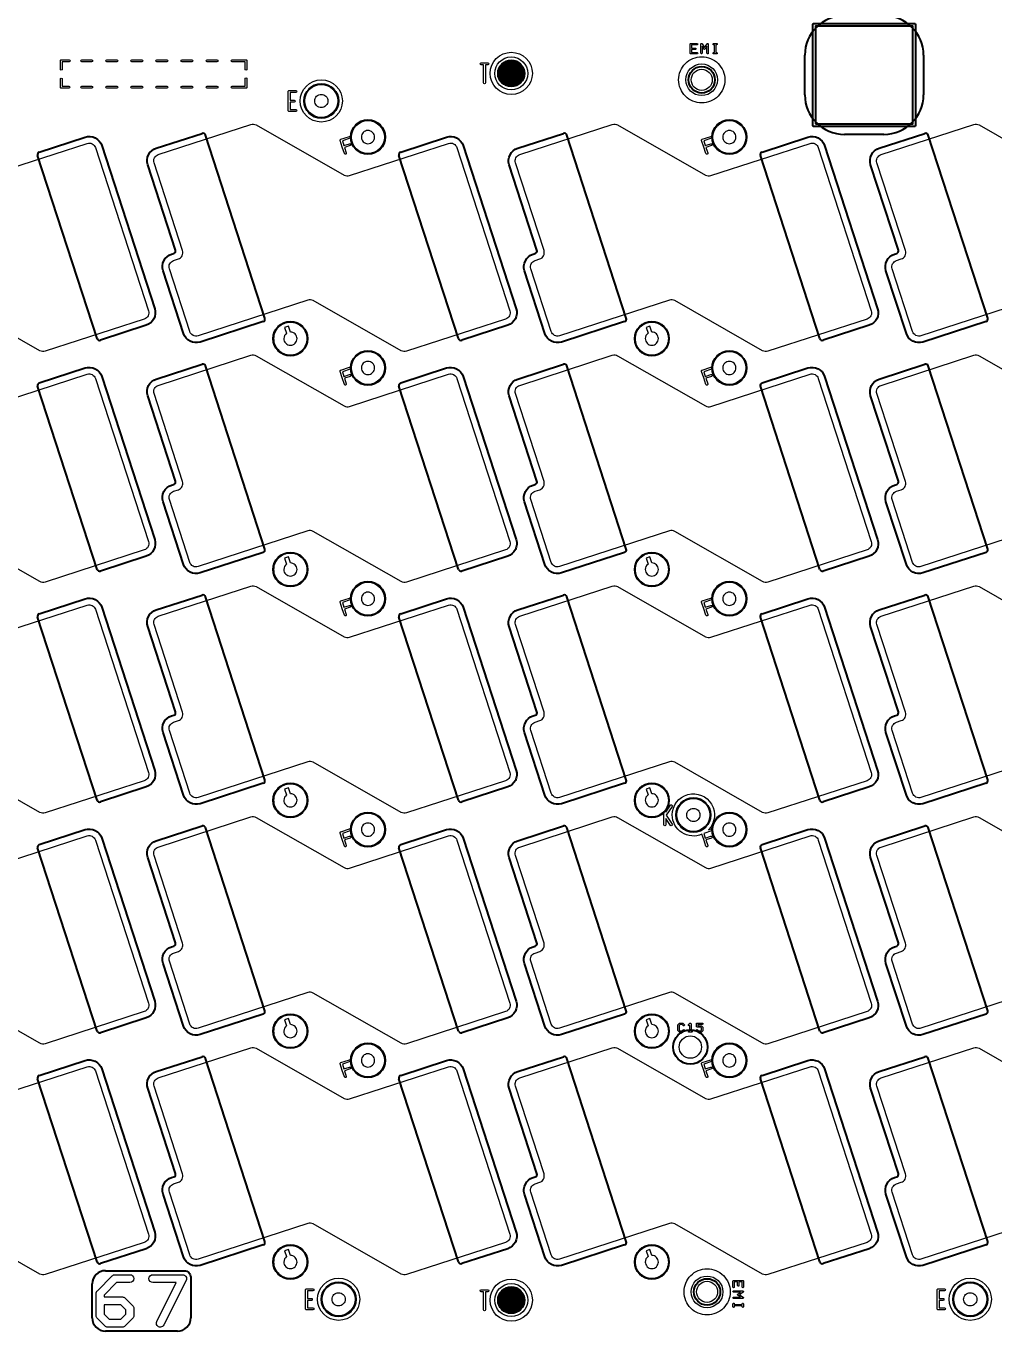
# Model space of a CAD drawing. Extents: x 2864 to 3941, y 2420 to 3182.
# Drawn here: x 3128.4 to 3201.8, y 2670.9 to 2769.9 of the extents above; entities that cross this region are included whole.
import ezdxf

# ---------------------------------------------------------------- set-up
doc = ezdxf.new("R2010")
doc.units = 0
doc.layers.get('0').update_dxf_attribs({"lineweight": 0})
doc.layers.get('Defpoints').update_dxf_attribs({"lineweight": 0})
for name, color, linetype in [('emia-t', 4, 'Continuous'), ('emia-t-dxf', 4, 'Continuous'), ('二维码', 11, 'Continuous'), ('尺寸线', 3, 'Continuous')]:
    doc.layers.add(name, color=color, linetype=linetype)
doc.styles.get("Standard").update_dxf_attribs({"font": 'simplex.shx', "height": 2.7})
doc.dimstyles.get("Standard").update_dxf_attribs({"dimtxt": 6, "dimasz": 0.18, "dimexe": 0.18, "dimexo": 0.0625, "dimgap": 0.09, "dimtad": 0, "dimzin": 0, "dimdsep": 46, "dimtxsty": 'Standard', "dimcen": 0.09, "dimadec": 0, "dimazin": 0, "dimtfac": 1, "dimtdec": 4, "dimtofl": 0, "dimtmove": 0, "dimatfit": 3, "dimfxl": 0, "dimtolj": 1, "dimtzin": 0, "dimarcsym": 0})

# ---------------------------------------------------------------- blocks, each defined once
blk = doc.blocks.new('PAD_R1')
at = {"layer": 'emia-t', "const_width": 0.5}
blk.add_lwpolyline([(0.25, 0, 1), (-0.25, 0, 1)], format="xyb", close=True, dxfattribs=at)
blk = doc.blocks.new('*D3')
at = {"layer": 'Defpoints', "color": 0, "linetype": 'Continuous'}
for p in [(3056.202, 2693.01), (3291.338, 2691.456), (3291.074, 2651.475)]:
    blk.add_point(p, dxfattribs=at)
at = {"layer": '尺寸线', "color": 0, "linetype": 'Continuous', "lineweight": -2}
for p, q in [((3056.201, 2692.948), (3055.936, 2652.85)), ((3291.338, 2691.393), (3291.073, 2651.295)), ((3056.117, 2653.028), (3166.923, 2652.296)), ((3290.894, 2651.476), (3180.088, 2652.209))]:
    blk.add_line(p, q, dxfattribs=at)
at = {"layer": '尺寸线', "color": 0, "linetype": 'Continuous'}
for points in [[(3056.118, 2653.058), (3056.117, 2652.998), (3055.937, 2653.03)], [(3290.894, 2651.446), (3290.894, 2651.506), (3291.074, 2651.475)]]:
    blk.add_solid(points, dxfattribs=at)
at = {"layer": '尺寸线', "color": 0, "linetype": 'Continuous', "insert": (3173.506, 2652.252), "char_height": 2.7, "attachment_point": 5, "rotation": 359.62128}
blk.add_mtext('\\A1;235.14', dxfattribs=at)

msp = doc.modelspace()

# ---------------------------------------------------------------- linework, layer by layer
for p, q in [((3180.656, 2767.762), (3180.54, 2767.762)), ((3139.802, 2674.616), (3138.036, 2674.616))]:
    msp.add_line(p, q)
at = {"linetype": 'Continuous'}
for points in [[(3178.774, 2767.812), (3178.774, 2768.159), (3178.774, 2768.507, -0.414253), (3178.824, 2768.557), (3179.288, 2768.557, -1), (3179.288, 2768.457), (3178.874, 2768.457), (3178.874, 2768.209), (3179.172, 2768.209, -1), (3179.172, 2768.109), (3178.874, 2768.109), (3178.874, 2767.862), (3179.288, 2767.862, -1), (3179.288, 2767.762), (3178.824, 2767.762, -0.414253)], [(3131.019, 2766.601), (3131.019, 2767.237, -0.414241), (3131.094, 2767.312), (3131.694, 2767.312, -1), (3131.694, 2767.162), (3131.169, 2767.162), (3131.169, 2766.601, -1)], [(3132.644, 2767.162, -1), (3132.644, 2767.312), (3133.394, 2767.312, -1), (3133.394, 2767.162)], [(3134.544, 2767.162, -1), (3134.544, 2767.312), (3135.294, 2767.312, -1), (3135.294, 2767.162)], [(3136.444, 2767.162, -1), (3136.444, 2767.312), (3137.194, 2767.312, -1), (3137.194, 2767.162)], [(3138.344, 2767.162, -1), (3138.344, 2767.312), (3139.094, 2767.312, -1), (3139.094, 2767.162)], [(3140.244, 2767.162, -1), (3140.244, 2767.312), (3140.994, 2767.312, -1), (3140.994, 2767.162)], [(3142.144, 2767.162, -1), (3142.144, 2767.312), (3142.894, 2767.312, -1), (3142.894, 2767.162)], [(3144.044, 2767.162, -1), (3144.044, 2767.312), (3145.094, 2767.312, -0.414526), (3145.169, 2767.237), (3145.169, 2766.601, -1), (3145.019, 2766.601), (3145.019, 2767.162)], [(3162.924, 2766.927, -1), (3162.924, 2767.077), (3163.173, 2767.077), (3163.421, 2767.077, -1), (3163.421, 2766.927), (3163.248, 2766.927), (3163.248, 2765.561, -1), (3163.098, 2765.561), (3163.098, 2766.927)], [(3177.893, 2765.799, -0.414215), (3179.643, 2767.549, -0.414215), (3181.393, 2765.799, -0.414215), (3179.643, 2764.049, -0.414215)], [(3131.019, 2765.237), (3131.019, 2765.846, -1), (3131.169, 2765.846), (3131.169, 2765.312), (3131.66, 2765.312, -1), (3131.66, 2765.162), (3131.094, 2765.162, -0.414241)], [(3144.044, 2765.162, -1), (3144.044, 2765.312), (3145.019, 2765.312), (3145.019, 2765.874, -1), (3145.169, 2765.874), (3145.169, 2765.237, -0.414241), (3145.094, 2765.162)], [(3164.703, 2766.287, -0.414217), (3165.203, 2766.787, -0.414217), (3165.703, 2766.287, -0.414217), (3165.203, 2765.787, -0.414217)], [(3132.644, 2765.162, -1), (3132.644, 2765.312), (3133.394, 2765.312, -1), (3133.394, 2765.162)], [(3134.544, 2765.162, -1), (3134.544, 2765.312), (3135.294, 2765.312, -1), (3135.294, 2765.162)], [(3136.444, 2765.162, -1), (3136.444, 2765.312), (3137.194, 2765.312, -1), (3137.194, 2765.162)], [(3138.344, 2765.162, -1), (3138.344, 2765.312), (3139.094, 2765.312, -1), (3139.094, 2765.162)], [(3140.244, 2765.162, -1), (3140.244, 2765.312), (3140.994, 2765.312, -1), (3140.994, 2765.162)], [(3142.144, 2765.162, -1), (3142.144, 2765.312), (3142.894, 2765.312, -1), (3142.894, 2765.162)], [(3148.289, 2763.47), (3148.289, 2764.19), (3148.289, 2764.91, -0.414241), (3148.364, 2764.985), (3148.861, 2764.985, -1), (3148.861, 2764.835), (3148.439, 2764.835), (3148.439, 2764.265), (3148.736, 2764.265, -1), (3148.736, 2764.115), (3148.439, 2764.115), (3148.439, 2763.545), (3148.861, 2763.545, -1), (3148.861, 2763.395), (3148.364, 2763.395, -0.414241)], [(3150.303, 2764.196, -0.414217), (3150.803, 2764.696, -0.414217), (3151.303, 2764.196, -0.414217), (3150.803, 2763.696, -0.414217)], [(3110.723, 2759.506, -0.41422), (3111.044, 2760.136), (3118.065, 2762.417, -0.211093), (3118.467, 2762.376), (3125.133, 2758.577, 0.211093), (3125.535, 2758.535), (3133.052, 2760.978, -0.41422), (3133.682, 2760.657), (3137.699, 2748.293, -0.414215), (3137.378, 2747.663), (3129.862, 2745.221, -0.211093), (3129.46, 2745.262), (3122.793, 2749.061, 0.211091), (3122.391, 2749.102), (3114.062, 2746.396, -0.414218), (3113.432, 2746.717), (3111.887, 2751.472, -0.414217), (3112.208, 2752.102), (3112.565, 2752.218, 0.414216), (3112.886, 2752.848)], [(3138.123, 2759.506, -0.41422), (3138.444, 2760.136), (3145.465, 2762.417, -0.211093), (3145.867, 2762.376), (3152.533, 2758.577, 0.211093), (3152.935, 2758.535), (3160.452, 2760.978, -0.41422), (3161.082, 2760.657), (3165.099, 2748.293, -0.414215), (3164.778, 2747.663), (3157.262, 2745.221, -0.211093), (3156.86, 2745.262), (3150.193, 2749.061, 0.211091), (3149.791, 2749.102), (3141.462, 2746.396, -0.414218), (3140.832, 2746.717), (3139.287, 2751.472, -0.414217), (3139.608, 2752.102), (3139.965, 2752.218, 0.414216), (3140.286, 2752.848)], [(3153.838, 2761.456, 0.414217), (3154.338, 2760.956, 0.414217), (3154.838, 2761.456, 0.414217), (3154.338, 2761.956, 0.414217)], [(3165.523, 2759.506, -0.41422), (3165.844, 2760.136), (3172.865, 2762.417, -0.211093), (3173.267, 2762.376), (3179.933, 2758.577, 0.211093), (3180.335, 2758.535), (3187.852, 2760.978, -0.41422), (3188.482, 2760.657), (3192.499, 2748.293, -0.414215), (3192.178, 2747.663), (3184.662, 2745.221, -0.211093), (3184.26, 2745.262), (3177.593, 2749.061, 0.211091), (3177.191, 2749.102), (3168.862, 2746.396, -0.414218), (3168.232, 2746.717), (3166.687, 2751.472, -0.414217), (3167.008, 2752.102), (3167.365, 2752.218, 0.414216), (3167.686, 2752.848)], [(3181.238, 2761.456, 0.414217), (3181.738, 2760.956, 0.414217), (3182.238, 2761.456, 0.414217), (3181.738, 2761.956, 0.414217)], [(3192.923, 2759.506, -0.41422), (3193.244, 2760.136), (3200.265, 2762.417, -0.211093), (3200.667, 2762.376), (3207.333, 2758.577, 0.211093), (3207.735, 2758.535), (3215.252, 2760.978, -0.41422), (3215.882, 2760.657), (3219.899, 2748.293, -0.414215), (3219.578, 2747.663), (3212.062, 2745.221, -0.211093), (3211.66, 2745.262), (3204.993, 2749.061, 0.211091), (3204.591, 2749.102), (3196.262, 2746.396, -0.414218), (3195.632, 2746.717), (3194.087, 2751.472, -0.414217), (3194.408, 2752.102), (3194.765, 2752.218, 0.414216), (3195.086, 2752.848)], [(3152.233, 2761.197, -0.414237), (3152.281, 2761.292), (3152.943, 2761.507, -1), (3152.989, 2761.364), (3152.399, 2761.172), (3152.514, 2760.819), (3152.939, 2760.957, -1), (3152.985, 2760.814), (3152.56, 2760.676), (3152.698, 2760.252, -1), (3152.556, 2760.205), (3152.395, 2760.701), (3152.394, 2760.701)], [(3179.633, 2761.197, -0.414237), (3179.681, 2761.292), (3180.343, 2761.507, -1), (3180.389, 2761.364), (3179.799, 2761.172), (3179.914, 2760.819), (3180.339, 2760.957, -1), (3180.385, 2760.814), (3179.96, 2760.676), (3180.098, 2760.252, -1), (3179.956, 2760.205), (3179.795, 2760.701), (3179.794, 2760.701)], [(3147.211, 2746.176, -0.414215), (3148.461, 2747.426, -0.414215), (3149.711, 2746.176, -0.414215), (3148.461, 2744.926, -0.414215)], [(3147.961, 2746.176, 0.414217), (3148.461, 2745.676, 0.414217), (3148.961, 2746.176, 0.414217), (3148.461, 2746.676, 0.002897), (3148.456, 2746.676), (3148.31, 2747.127), (3148.024, 2747.034), (3148.171, 2746.584, 0.242589)], [(3174.611, 2746.176, -0.414215), (3175.861, 2747.426, -0.414215), (3177.111, 2746.176, -0.414215), (3175.861, 2744.926, -0.414215)], [(3175.361, 2746.176, 0.414217), (3175.861, 2745.676, 0.414217), (3176.361, 2746.176, 0.414217), (3175.861, 2746.676, 0.002897), (3175.856, 2746.676), (3175.71, 2747.127), (3175.424, 2747.034), (3175.571, 2746.584, 0.242589)], [(3110.723, 2742.006, -0.41422), (3111.044, 2742.636), (3118.065, 2744.917, -0.211093), (3118.467, 2744.876), (3125.133, 2741.077, 0.211093), (3125.535, 2741.035), (3133.052, 2743.478, -0.41422), (3133.682, 2743.157), (3137.699, 2730.793, -0.414215), (3137.378, 2730.163), (3129.862, 2727.721, -0.211093), (3129.46, 2727.762), (3122.793, 2731.561, 0.211091), (3122.391, 2731.602), (3114.062, 2728.896, -0.414218), (3113.432, 2729.217), (3111.887, 2733.972, -0.414217), (3112.208, 2734.602), (3112.565, 2734.718, 0.414216), (3112.886, 2735.348)], [(3138.123, 2742.006, -0.41422), (3138.444, 2742.636), (3145.465, 2744.917, -0.211093), (3145.867, 2744.876), (3152.533, 2741.077, 0.211093), (3152.935, 2741.035), (3160.452, 2743.478, -0.41422), (3161.082, 2743.157), (3165.099, 2730.793, -0.414215), (3164.778, 2730.163), (3157.262, 2727.721, -0.211093), (3156.86, 2727.762), (3150.193, 2731.561, 0.211091), (3149.791, 2731.602), (3141.462, 2728.896, -0.414218), (3140.832, 2729.217), (3139.287, 2733.972, -0.414217), (3139.608, 2734.602), (3139.965, 2734.718, 0.414216), (3140.286, 2735.348)], [(3153.838, 2743.956, 0.414217), (3154.338, 2743.456, 0.414217), (3154.838, 2743.956, 0.414217), (3154.338, 2744.456, 0.414217)], [(3165.523, 2742.006, -0.41422), (3165.844, 2742.636), (3172.865, 2744.917, -0.211093), (3173.267, 2744.876), (3179.933, 2741.077, 0.211093), (3180.335, 2741.035), (3187.852, 2743.478, -0.41422), (3188.482, 2743.157), (3192.499, 2730.793, -0.414215), (3192.178, 2730.163), (3184.662, 2727.721, -0.211093), (3184.26, 2727.762), (3177.593, 2731.561, 0.211091), (3177.191, 2731.602), (3168.862, 2728.896, -0.414218), (3168.232, 2729.217), (3166.687, 2733.972, -0.414217), (3167.008, 2734.602), (3167.365, 2734.718, 0.414216), (3167.686, 2735.348)], [(3181.238, 2743.956, 0.414217), (3181.738, 2743.456, 0.414217), (3182.238, 2743.956, 0.414217), (3181.738, 2744.456, 0.414217)], [(3192.923, 2742.006, -0.41422), (3193.244, 2742.636), (3200.265, 2744.917, -0.211093), (3200.667, 2744.876), (3207.333, 2741.077, 0.211093), (3207.735, 2741.035), (3215.252, 2743.478, -0.41422), (3215.882, 2743.157), (3219.899, 2730.793, -0.414215), (3219.578, 2730.163), (3212.062, 2727.721, -0.211093), (3211.66, 2727.762), (3204.993, 2731.561, 0.211091), (3204.591, 2731.602), (3196.262, 2728.896, -0.414218), (3195.632, 2729.217), (3194.087, 2733.972, -0.414217), (3194.408, 2734.602), (3194.765, 2734.718, 0.414216), (3195.086, 2735.348)], [(3152.233, 2743.697, -0.414237), (3152.281, 2743.792), (3152.943, 2744.007, -1), (3152.989, 2743.864), (3152.399, 2743.672), (3152.514, 2743.319), (3152.939, 2743.457, -1), (3152.985, 2743.314), (3152.56, 2743.176), (3152.698, 2742.752, -1), (3152.556, 2742.705), (3152.395, 2743.201), (3152.394, 2743.201)], [(3179.633, 2743.697, -0.414237), (3179.681, 2743.792), (3180.343, 2744.007, -1), (3180.389, 2743.864), (3179.799, 2743.672), (3179.914, 2743.319), (3180.339, 2743.457, -1), (3180.385, 2743.314), (3179.96, 2743.176), (3180.098, 2742.752, -1), (3179.956, 2742.705), (3179.795, 2743.201), (3179.794, 2743.201)], [(3147.211, 2728.676, -0.414215), (3148.461, 2729.926, -0.414215), (3149.711, 2728.676, -0.414215), (3148.461, 2727.426, -0.414215)], [(3147.961, 2728.676, 0.414217), (3148.461, 2728.176, 0.414217), (3148.961, 2728.676, 0.414217), (3148.461, 2729.176, 0.002897), (3148.456, 2729.176), (3148.31, 2729.627), (3148.024, 2729.534), (3148.171, 2729.084, 0.242589)], [(3174.611, 2728.676, -0.414215), (3175.861, 2729.926, -0.414215), (3177.111, 2728.676, -0.414215), (3175.861, 2727.426, -0.414215)], [(3175.361, 2728.676, 0.414217), (3175.861, 2728.176, 0.414217), (3176.361, 2728.676, 0.414217), (3175.861, 2729.176, 0.002897), (3175.856, 2729.176), (3175.71, 2729.627), (3175.424, 2729.534), (3175.571, 2729.084, 0.242589)], [(3110.723, 2724.506, -0.41422), (3111.044, 2725.136), (3118.065, 2727.417, -0.211093), (3118.467, 2727.376), (3125.133, 2723.577, 0.211093), (3125.535, 2723.535), (3133.052, 2725.978, -0.41422), (3133.682, 2725.657), (3137.699, 2713.293, -0.414215), (3137.378, 2712.663), (3129.862, 2710.221, -0.211093), (3129.46, 2710.262), (3122.793, 2714.061, 0.211091), (3122.391, 2714.102), (3114.062, 2711.396, -0.414218), (3113.432, 2711.717), (3111.887, 2716.472, -0.414217), (3112.208, 2717.102), (3112.565, 2717.218, 0.414216), (3112.886, 2717.848)], [(3138.123, 2724.506, -0.41422), (3138.444, 2725.136), (3145.465, 2727.417, -0.211093), (3145.867, 2727.376), (3152.533, 2723.577, 0.211093), (3152.935, 2723.535), (3160.452, 2725.978, -0.41422), (3161.082, 2725.657), (3165.099, 2713.293, -0.414215), (3164.778, 2712.663), (3157.262, 2710.221, -0.211093), (3156.86, 2710.262), (3150.193, 2714.061, 0.211091), (3149.791, 2714.102), (3141.462, 2711.396, -0.414218), (3140.832, 2711.717), (3139.287, 2716.472, -0.414217), (3139.608, 2717.102), (3139.965, 2717.218, 0.414216), (3140.286, 2717.848)], [(3165.523, 2724.506, -0.41422), (3165.844, 2725.136), (3172.865, 2727.417, -0.211093), (3173.267, 2727.376), (3179.933, 2723.577, 0.211093), (3180.335, 2723.535), (3187.852, 2725.978, -0.41422), (3188.482, 2725.657), (3192.499, 2713.293, -0.414215), (3192.178, 2712.663), (3184.662, 2710.221, -0.211093), (3184.26, 2710.262), (3177.593, 2714.061, 0.211091), (3177.191, 2714.102), (3168.862, 2711.396, -0.414218), (3168.232, 2711.717), (3166.687, 2716.472, -0.414217), (3167.008, 2717.102), (3167.365, 2717.218, 0.414216), (3167.686, 2717.848)], [(3192.923, 2724.506, -0.41422), (3193.244, 2725.136), (3200.265, 2727.417, -0.211093), (3200.667, 2727.376), (3207.333, 2723.577, 0.211093), (3207.735, 2723.535), (3215.252, 2725.978, -0.41422), (3215.882, 2725.657), (3219.899, 2713.293, -0.414215), (3219.578, 2712.663), (3212.062, 2710.221, -0.211093), (3211.66, 2710.262), (3204.993, 2714.061, 0.211091), (3204.591, 2714.102), (3196.262, 2711.396, -0.414218), (3195.632, 2711.717), (3194.087, 2716.472, -0.414217), (3194.408, 2717.102), (3194.765, 2717.218, 0.414216), (3195.086, 2717.848)], [(3152.233, 2726.197, -0.414237), (3152.281, 2726.292), (3152.943, 2726.507, -1), (3152.989, 2726.364), (3152.399, 2726.172), (3152.514, 2725.819), (3152.939, 2725.957, -1), (3152.985, 2725.814), (3152.56, 2725.676), (3152.698, 2725.252, -1), (3152.556, 2725.205), (3152.395, 2725.701), (3152.394, 2725.701)], [(3153.838, 2726.456, 0.414217), (3154.338, 2725.956, 0.414217), (3154.838, 2726.456, 0.414217), (3154.338, 2726.956, 0.414217)], [(3179.633, 2726.197, -0.414237), (3179.681, 2726.292), (3180.343, 2726.507, -1), (3180.389, 2726.364), (3179.799, 2726.172), (3179.914, 2725.819), (3180.339, 2725.957, -1), (3180.385, 2725.814), (3179.96, 2725.676), (3180.098, 2725.252, -1), (3179.956, 2725.205), (3179.795, 2725.701), (3179.794, 2725.701)], [(3181.238, 2726.456, 0.414217), (3181.738, 2725.956, 0.414217), (3182.238, 2726.456, 0.414217), (3181.738, 2726.956, 0.414217)], [(3147.211, 2711.176, -0.414215), (3148.461, 2712.426, -0.414215), (3149.711, 2711.176, -0.414215), (3148.461, 2709.926, -0.414215)], [(3147.961, 2711.176, 0.414217), (3148.461, 2710.676, 0.414217), (3148.961, 2711.176, 0.414217), (3148.461, 2711.676, 0.002897), (3148.456, 2711.676), (3148.31, 2712.127), (3148.024, 2712.034), (3148.171, 2711.584, 0.242589)], [(3175.361, 2711.176, 0.414217), (3175.861, 2710.676, 0.414217), (3176.361, 2711.176, 0.414217), (3175.861, 2711.676, 0.002897), (3175.856, 2711.676), (3175.71, 2712.127), (3175.424, 2712.034), (3175.571, 2711.584, 0.242589)], [(3177.411, 2710.069, -1.492289), (3180.149, 2708.943), (3180.343, 2709.007, -1), (3180.389, 2708.864), (3179.799, 2708.672), (3179.914, 2708.319), (3180.339, 2708.457, -1), (3180.385, 2708.314), (3179.96, 2708.176), (3180.098, 2707.752, -1), (3179.956, 2707.705), (3179.795, 2708.201), (3179.794, 2708.201), (3179.662, 2708.607, -0.543081)], [(3178.511, 2710.069, -0.414217), (3179.011, 2710.569, -0.414217), (3179.511, 2710.069, -0.414217), (3179.011, 2709.569, -0.414217)], [(3110.723, 2707.006, -0.41422), (3111.044, 2707.636), (3118.065, 2709.917, -0.211093), (3118.467, 2709.876), (3125.133, 2706.077, 0.211093), (3125.535, 2706.035), (3133.052, 2708.478, -0.41422), (3133.682, 2708.157), (3137.699, 2695.793, -0.414215), (3137.378, 2695.163), (3129.862, 2692.721, -0.211093), (3129.46, 2692.762), (3122.793, 2696.561, 0.211091), (3122.391, 2696.602), (3114.062, 2693.896, -0.414218), (3113.432, 2694.217), (3111.887, 2698.972, -0.414217), (3112.208, 2699.602), (3112.565, 2699.718, 0.414216), (3112.886, 2700.348)], [(3138.123, 2707.006, -0.41422), (3138.444, 2707.636), (3145.465, 2709.917, -0.211093), (3145.867, 2709.876), (3152.533, 2706.077, 0.211093), (3152.935, 2706.035), (3160.452, 2708.478, -0.41422), (3161.082, 2708.157), (3165.099, 2695.793, -0.414215), (3164.778, 2695.163), (3157.262, 2692.721, -0.211093), (3156.86, 2692.762), (3150.193, 2696.561, 0.211091), (3149.791, 2696.602), (3141.462, 2693.896, -0.414218), (3140.832, 2694.217), (3139.287, 2698.972, -0.414217), (3139.608, 2699.602), (3139.965, 2699.718, 0.414216), (3140.286, 2700.348)], [(3153.838, 2708.956, 0.414217), (3154.338, 2708.456, 0.414217), (3154.838, 2708.956, 0.414217), (3154.338, 2709.456, 0.414217)], [(3165.523, 2707.006, -0.41422), (3165.844, 2707.636), (3172.865, 2709.917, -0.211093), (3173.267, 2709.876), (3179.933, 2706.077, 0.211093), (3180.335, 2706.035), (3187.852, 2708.478, -0.41422), (3188.482, 2708.157), (3192.499, 2695.793, -0.414215), (3192.178, 2695.163), (3184.662, 2692.721, -0.211093), (3184.26, 2692.762), (3177.593, 2696.561, 0.211091), (3177.191, 2696.602), (3168.862, 2693.896, -0.414218), (3168.232, 2694.217), (3166.687, 2698.972, -0.414217), (3167.008, 2699.602), (3167.365, 2699.718, 0.414216), (3167.686, 2700.348)], [(3181.238, 2708.956, 0.414217), (3181.738, 2708.456, 0.414217), (3182.238, 2708.956, 0.414217), (3181.738, 2709.456, 0.414217)], [(3192.923, 2707.006, -0.41422), (3193.244, 2707.636), (3200.265, 2709.917, -0.211093), (3200.667, 2709.876), (3207.333, 2706.077, 0.211093), (3207.735, 2706.035), (3215.252, 2708.478, -0.41422), (3215.882, 2708.157), (3219.899, 2695.793, -0.414215), (3219.578, 2695.163), (3212.062, 2692.721, -0.211093), (3211.66, 2692.762), (3204.993, 2696.561, 0.211091), (3204.591, 2696.602), (3196.262, 2693.896, -0.414218), (3195.632, 2694.217), (3194.087, 2698.972, -0.414217), (3194.408, 2699.602), (3194.765, 2699.718, 0.414216), (3195.086, 2700.348)], [(3152.233, 2708.697, -0.414237), (3152.281, 2708.792), (3152.943, 2709.007, -1), (3152.989, 2708.864), (3152.399, 2708.672), (3152.514, 2708.319), (3152.939, 2708.457, -1), (3152.985, 2708.314), (3152.56, 2708.176), (3152.698, 2707.752, -1), (3152.556, 2707.705), (3152.395, 2708.201), (3152.394, 2708.201)], [(3147.211, 2693.676, -0.414215), (3148.461, 2694.926, -0.414215), (3149.711, 2693.676, -0.414215), (3148.461, 2692.426, -0.414215)], [(3147.961, 2693.676, 0.414217), (3148.461, 2693.176, 0.414217), (3148.961, 2693.676, 0.414217), (3148.461, 2694.176, 0.002897), (3148.456, 2694.176), (3148.31, 2694.627), (3148.024, 2694.534), (3148.171, 2694.084, 0.242589)], [(3174.611, 2693.676, -0.414215), (3175.861, 2694.926, -0.414215), (3177.111, 2693.676, -0.414215), (3175.861, 2692.426, -0.414215)], [(3175.361, 2693.676, 0.414217), (3175.861, 2693.176, 0.414217), (3176.361, 2693.676, 0.414217), (3175.861, 2694.176, 0.002897), (3175.856, 2694.176), (3175.71, 2694.627), (3175.424, 2694.534), (3175.571, 2694.084, 0.242589)], [(3177.835, 2693.741), (3177.835, 2694.139, -0.200121), (3177.85, 2694.174), (3177.949, 2694.273, -0.200121), (3177.985, 2694.288), (3178.183, 2694.288, -0.200121), (3178.219, 2694.273), (3178.318, 2694.174, -1), (3178.247, 2694.103), (3178.163, 2694.188), (3178.005, 2694.188), (3177.935, 2694.118), (3177.935, 2693.762), (3178.005, 2693.692), (3178.163, 2693.692), (3178.247, 2693.777, -1), (3178.318, 2693.706), (3178.219, 2693.607, -0.200121), (3178.183, 2693.592), (3177.985, 2693.592, -0.200121), (3177.949, 2693.607), (3177.85, 2693.706, -0.200121)], [(3179.235, 2694.039), (3179.235, 2694.238, -0.414253), (3179.285, 2694.288), (3179.683, 2694.288, -1), (3179.683, 2694.188), (3179.335, 2694.188), (3179.335, 2694.089), (3179.583, 2694.089, -0.200121), (3179.619, 2694.074), (3179.718, 2693.975, -0.200121), (3179.733, 2693.94), (3179.733, 2693.741, -0.200121), (3179.718, 2693.706), (3179.619, 2693.607, -0.200121), (3179.583, 2693.592), (3179.385, 2693.592, -0.200121), (3179.349, 2693.607), (3179.25, 2693.706, -1), (3179.321, 2693.777), (3179.405, 2693.692), (3179.563, 2693.692), (3179.633, 2693.762), (3179.633, 2693.919), (3179.563, 2693.989), (3179.285, 2693.989, -0.414253)], [(3177.929, 2692.475, -0.414215), (3178.779, 2693.325, -0.414215), (3179.629, 2692.475, -0.414215), (3178.779, 2691.625, -0.414215)], [(3110.723, 2689.506, -0.41422), (3111.044, 2690.136), (3118.065, 2692.417, -0.211093), (3118.467, 2692.376), (3125.133, 2688.577, 0.211093), (3125.535, 2688.535), (3133.052, 2690.978, -0.41422), (3133.682, 2690.657), (3137.699, 2678.293, -0.414215), (3137.378, 2677.663), (3129.862, 2675.221, -0.211093), (3129.46, 2675.262), (3122.793, 2679.061, 0.211091), (3122.391, 2679.102), (3114.062, 2676.396, -0.414218), (3113.432, 2676.717), (3111.887, 2681.472, -0.414217), (3112.208, 2682.102), (3112.565, 2682.218, 0.414216), (3112.886, 2682.848)], [(3138.123, 2689.506, -0.41422), (3138.444, 2690.136), (3145.465, 2692.417, -0.211093), (3145.867, 2692.376), (3152.533, 2688.577, 0.211093), (3152.935, 2688.535), (3160.452, 2690.978, -0.41422), (3161.082, 2690.657), (3165.099, 2678.293, -0.414215), (3164.778, 2677.663), (3157.262, 2675.221, -0.211093), (3156.86, 2675.262), (3150.193, 2679.061, 0.211091), (3149.791, 2679.102), (3141.462, 2676.396, -0.414218), (3140.832, 2676.717), (3139.287, 2681.472, -0.414217), (3139.608, 2682.102), (3139.965, 2682.218, 0.414216), (3140.286, 2682.848)], [(3153.838, 2691.456, 0.414217), (3154.338, 2690.956, 0.414217), (3154.838, 2691.456, 0.414217), (3154.338, 2691.956, 0.414217)], [(3165.523, 2689.506, -0.41422), (3165.844, 2690.136), (3172.865, 2692.417, -0.211093), (3173.267, 2692.376), (3179.933, 2688.577, 0.211093), (3180.335, 2688.535), (3187.852, 2690.978, -0.41422), (3188.482, 2690.657), (3192.499, 2678.293, -0.414215), (3192.178, 2677.663), (3184.662, 2675.221, -0.211093), (3184.26, 2675.262), (3177.593, 2679.061, 0.211091), (3177.191, 2679.102), (3168.862, 2676.396, -0.414218), (3168.232, 2676.717), (3166.687, 2681.472, -0.414217), (3167.008, 2682.102), (3167.365, 2682.218, 0.414216), (3167.686, 2682.848)], [(3181.238, 2691.456, 0.414217), (3181.738, 2690.956, 0.414217), (3182.238, 2691.456, 0.414217), (3181.738, 2691.956, 0.414217)], [(3192.923, 2689.506, -0.41422), (3193.244, 2690.136), (3200.265, 2692.417, -0.211093), (3200.667, 2692.376), (3207.333, 2688.577, 0.211093), (3207.735, 2688.535), (3215.252, 2690.978, -0.41422), (3215.882, 2690.657), (3219.899, 2678.293, -0.414215), (3219.578, 2677.663), (3212.062, 2675.221, -0.211093), (3211.66, 2675.262), (3204.993, 2679.061, 0.211091), (3204.591, 2679.102), (3196.262, 2676.396, -0.414218), (3195.632, 2676.717), (3194.087, 2681.472, -0.414217), (3194.408, 2682.102), (3194.765, 2682.218, 0.414216), (3195.086, 2682.848)], [(3152.233, 2691.197, -0.414237), (3152.281, 2691.292), (3152.943, 2691.507, -1), (3152.989, 2691.364), (3152.399, 2691.172), (3152.514, 2690.819), (3152.939, 2690.957, -1), (3152.985, 2690.814), (3152.56, 2690.676), (3152.698, 2690.252, -1), (3152.556, 2690.205), (3152.395, 2690.701), (3152.394, 2690.701)], [(3179.633, 2691.197, -0.414237), (3179.681, 2691.292), (3180.343, 2691.507, -1), (3180.389, 2691.364), (3179.799, 2691.172), (3179.914, 2690.819), (3180.339, 2690.957, -1), (3180.385, 2690.814), (3179.96, 2690.676), (3180.098, 2690.252, -1), (3179.956, 2690.205), (3179.795, 2690.701), (3179.794, 2690.701)], [(3147.211, 2676.176, -0.414215), (3148.461, 2677.426, -0.414215), (3149.711, 2676.176, -0.414215), (3148.461, 2674.926, -0.414215)], [(3147.961, 2676.176, 0.414217), (3148.461, 2675.676, 0.414217), (3148.961, 2676.176, 0.414217), (3148.461, 2676.676, 0.002897), (3148.456, 2676.676), (3148.31, 2677.127), (3148.024, 2677.034), (3148.171, 2676.584, 0.242589)], [(3174.611, 2676.176, -0.414215), (3175.861, 2677.426, -0.414215), (3177.111, 2676.176, -0.414215), (3175.861, 2674.926, -0.414215)], [(3175.361, 2676.176, 0.414217), (3175.861, 2675.676, 0.414217), (3176.361, 2676.176, 0.414217), (3175.861, 2676.676, 0.002897), (3175.856, 2676.676), (3175.71, 2677.127), (3175.424, 2677.034), (3175.571, 2676.584, 0.242589)], [(3133.736, 2672.102), (3133.736, 2673.227), (3133.736, 2673.789, -0.199467), (3133.824, 2674.002), (3134.95, 2675.128, -0.199467), (3135.162, 2675.216), (3136.288, 2675.216, -1), (3136.288, 2674.616), (3135.286, 2674.616), (3134.336, 2673.666), (3134.336, 2673.527), (3135.724, 2673.527, -0.199467), (3135.937, 2673.439), (3136.5, 2672.876, -0.199467), (3136.588, 2672.663), (3136.588, 2672.102, -0.199467), (3136.5, 2671.889), (3135.937, 2671.326, -0.199467), (3135.724, 2671.238), (3134.599, 2671.238, -0.199467), (3134.387, 2671.326), (3133.824, 2671.889, -0.199467)], [(3178.299, 2673.913, -0.414215), (3180.049, 2675.663, -0.414215), (3181.799, 2673.913, -0.414215), (3180.049, 2672.163, -0.414215)], [(3182.012, 2674.268), (3182.012, 2674.731, -0.414253), (3182.062, 2674.781), (3182.41, 2674.781), (3182.758, 2674.781, -0.414253), (3182.808, 2674.731), (3182.808, 2674.268, -1), (3182.708, 2674.268), (3182.708, 2674.681), (3182.46, 2674.681), (3182.46, 2674.384, -1), (3182.36, 2674.384), (3182.36, 2674.681), (3182.112, 2674.681), (3182.112, 2674.268, -1)], [(3149.6, 2672.623), (3149.6, 2673.344), (3149.6, 2674.064, -0.414241), (3149.675, 2674.139), (3150.171, 2674.139, -1), (3150.171, 2673.989), (3149.75, 2673.989), (3149.75, 2673.419), (3150.047, 2673.419, -1), (3150.047, 2673.269), (3149.75, 2673.269), (3149.75, 2672.698), (3150.171, 2672.698, -1), (3150.171, 2672.548), (3149.675, 2672.548, -0.414241)], [(3151.614, 2673.349, -0.414217), (3152.114, 2673.849, -0.414217), (3152.614, 2673.349, -0.414217), (3152.114, 2672.849, -0.414217)], [(3162.924, 2673.927, -1), (3162.924, 2674.077), (3163.173, 2674.077), (3163.421, 2674.077, -1), (3163.421, 2673.927), (3163.248, 2673.927), (3163.248, 2672.561, -1), (3163.098, 2672.561), (3163.098, 2673.927)], [(3164.703, 2673.287, -0.414217), (3165.203, 2673.787, -0.414217), (3165.703, 2673.287, -0.414217), (3165.203, 2672.787, -0.414217)], [(3197.485, 2672.623), (3197.485, 2673.344), (3197.485, 2674.064, -0.414241), (3197.56, 2674.139), (3198.057, 2674.139, -1), (3198.057, 2673.989), (3197.635, 2673.989), (3197.635, 2673.419), (3197.932, 2673.419, -1), (3197.932, 2673.269), (3197.635, 2673.269), (3197.635, 2672.698), (3198.057, 2672.698, -1), (3198.057, 2672.548), (3197.56, 2672.548, -0.414241)], [(3199.499, 2673.349, -0.414217), (3199.999, 2673.849, -0.414217), (3200.499, 2673.349, -0.414217), (3199.999, 2672.849, -0.414217)]]:
    msp.add_lwpolyline(points, format="xyb", close=True, dxfattribs=at)
for points in [[(3179.574, 2767.812), (3179.574, 2768.507, -0.742416), (3179.666, 2768.535), (3179.856, 2768.25)], [(3179.674, 2768.342), (3179.674, 2767.812, -1), (3179.574, 2767.812)], [(3180.038, 2768.342), (3179.898, 2768.132, -0.535214), (3179.815, 2768.132), (3179.674, 2768.342)], [(3179.856, 2768.25), (3180.046, 2768.535, -0.742402), (3180.138, 2768.507), (3180.138, 2767.812, -1), (3180.038, 2767.812), (3180.038, 2768.342)], [(3180.54, 2767.762, -1), (3180.54, 2767.862), (3180.606, 2767.862), (3180.606, 2768.457), (3180.54, 2768.457, -1), (3180.54, 2768.557), (3180.656, 2768.557), (3180.772, 2768.557, -1), (3180.772, 2768.457), (3180.706, 2768.457), (3180.706, 2767.862), (3180.772, 2767.862, -1), (3180.772, 2767.762), (3180.656, 2767.762)], [(3174.611, 2711.176, -0.414215), (3175.861, 2712.426, -0.414215), (3177.111, 2711.176, -0.140407), (3176.921, 2710.514), (3176.921, 2710.281)], [(3176.771, 2710.32, -0.206851), (3175.861, 2709.926, -0.414215), (3174.611, 2711.176)], [(3176.921, 2710.281), (3177.281, 2710.803, -1), (3177.405, 2710.718), (3176.938, 2710.041), (3177.405, 2709.363, -1), (3177.281, 2709.278), (3176.921, 2709.8)], [(3176.921, 2709.8), (3176.921, 2709.32, -1), (3176.771, 2709.32), (3176.771, 2710.32)], [(3178.734, 2694.117), (3178.72, 2694.103, -1), (3178.649, 2694.174)], [(3178.784, 2693.592), (3178.685, 2693.592, -1), (3178.685, 2693.692), (3178.734, 2693.692), (3178.734, 2694.117)], [(3178.649, 2694.174), (3178.749, 2694.273, -0.669786), (3178.834, 2694.238), (3178.834, 2693.692), (3178.883, 2693.692, -1), (3178.883, 2693.592), (3178.784, 2693.592)], [(3138.036, 2674.616, -1), (3138.036, 2675.216), (3140.288, 2675.216, -0.557896), (3140.556, 2674.781), (3138.867, 2671.404, -1), (3138.33, 2671.672), (3139.802, 2674.616)], [(3182.592, 2673.881), (3182.062, 2673.881, -1), (3182.062, 2673.981), (3182.758, 2673.981, -0.742416), (3182.785, 2673.89), (3182.5, 2673.699)], [(3182.592, 2673.518), (3182.382, 2673.658, -0.535214), (3182.382, 2673.741), (3182.592, 2673.881)], [(3182.062, 2673.418, -1), (3182.062, 2673.518), (3182.592, 2673.518)], [(3182.012, 2672.784), (3182.012, 2672.899), (3182.012, 2673.015, -1), (3182.112, 2673.015), (3182.112, 2672.949), (3182.708, 2672.949), (3182.708, 2673.015, -1), (3182.808, 2673.015), (3182.808, 2672.899)], [(3182.808, 2672.899), (3182.808, 2672.784, -1), (3182.708, 2672.784), (3182.708, 2672.849), (3182.112, 2672.849), (3182.112, 2672.784, -1), (3182.012, 2672.784)], [(3182.5, 2673.699), (3182.785, 2673.509, -0.742402), (3182.758, 2673.418), (3182.062, 2673.418)]]:
    msp.add_lwpolyline(points, format="xyb", dxfattribs=at)
msp.add_lwpolyline([(3134.336, 2672.225), (3134.723, 2671.838), (3135.6, 2671.838), (3135.988, 2672.225), (3135.988, 2672.54), (3135.6, 2672.927), (3134.336, 2672.927)], close=True, dxfattribs=at)
for centre, radius in [((3165.203, 2766.287), 1.6), ((3165.203, 2766.287), 1.25), ((3179.643, 2765.799), 1.2), ((3179.643, 2765.799), 0.8), ((3150.803, 2764.196), 1.6), ((3150.803, 2764.196), 1.25), ((3154.338, 2761.456), 1.25), ((3181.738, 2761.456), 1.25), ((3154.338, 2743.956), 1.25), ((3181.738, 2743.956), 1.25), ((3154.338, 2726.456), 1.25), ((3181.738, 2726.456), 1.25), ((3179.011, 2710.069), 1.25), ((3154.338, 2708.956), 1.25), ((3181.738, 2708.956), 1.25), ((3154.338, 2691.456), 1.25), ((3181.738, 2691.456), 1.25), ((3152.114, 2673.349), 1.6), ((3165.203, 2673.287), 1.6), ((3180.049, 2673.913), 1.2), ((3199.999, 2673.349), 1.6), ((3152.114, 2673.349), 1.25), ((3165.203, 2673.287), 1.25), ((3180.049, 2673.913), 0.8), ((3199.999, 2673.349), 1.25)]:
    msp.add_circle(centre, radius)
at = {"layer": 'emia-t-dxf'}
for p, q in [((3187.458, 2764.664), (3187.458, 2767.664)), ((3196.458, 2767.664), (3196.458, 2764.664)), ((3138.29, 2760.611), (3141.761, 2761.739)), ((3146.525, 2747.725), (3142.013, 2761.611)), ((3165.69, 2760.611), (3169.161, 2761.739)), ((3173.925, 2747.725), (3169.413, 2761.611)), ((3193.458, 2761.664), (3190.458, 2761.664)), ((3193.09, 2760.611), (3196.561, 2761.739)), ((3201.325, 2747.725), (3196.813, 2761.611)), ((3133.804, 2746.186), (3129.292, 2760.072)), ((3161.204, 2746.186), (3156.692, 2760.072)), ((3188.604, 2746.186), (3184.092, 2760.072)), ((3138.29, 2743.111), (3141.761, 2744.239)), ((3146.525, 2730.225), (3142.013, 2744.111)), ((3165.69, 2743.111), (3169.161, 2744.239)), ((3173.925, 2730.225), (3169.413, 2744.111)), ((3193.09, 2743.111), (3196.561, 2744.239)), ((3201.325, 2730.225), (3196.813, 2744.111)), ((3133.804, 2728.686), (3129.292, 2742.572)), ((3161.204, 2728.686), (3156.692, 2742.572)), ((3188.604, 2728.686), (3184.092, 2742.572)), ((3138.29, 2725.611), (3141.761, 2726.739)), ((3146.525, 2712.725), (3142.013, 2726.611)), ((3165.69, 2725.611), (3169.161, 2726.739)), ((3173.925, 2712.725), (3169.413, 2726.611)), ((3193.09, 2725.611), (3196.561, 2726.739)), ((3201.325, 2712.725), (3196.813, 2726.611)), ((3133.804, 2711.186), (3129.292, 2725.072)), ((3161.204, 2711.186), (3156.692, 2725.072)), ((3188.604, 2711.186), (3184.092, 2725.072)), ((3138.29, 2708.111), (3141.761, 2709.239)), ((3146.525, 2695.225), (3142.013, 2709.111)), ((3165.69, 2708.111), (3169.161, 2709.239)), ((3173.925, 2695.225), (3169.413, 2709.111)), ((3193.09, 2708.111), (3196.561, 2709.239)), ((3201.325, 2695.225), (3196.813, 2709.111)), ((3133.804, 2693.686), (3129.292, 2707.572)), ((3161.204, 2693.686), (3156.692, 2707.572)), ((3188.604, 2693.686), (3184.092, 2707.572)), ((3138.29, 2690.611), (3141.761, 2691.739)), ((3146.525, 2677.725), (3142.013, 2691.611)), ((3165.69, 2690.611), (3169.161, 2691.739)), ((3173.925, 2677.725), (3169.413, 2691.611)), ((3193.09, 2690.611), (3196.561, 2691.739)), ((3201.325, 2677.725), (3196.813, 2691.611)), ((3133.804, 2676.186), (3129.292, 2690.072)), ((3161.204, 2676.186), (3156.692, 2690.072)), ((3188.604, 2676.186), (3184.092, 2690.072)), ((3133.436, 2671.938), (3133.436, 2674.516)), ((3139.907, 2670.938), (3134.436, 2670.938))]:
    msp.add_line(p, q, dxfattribs=at)
at = {"layer": 'emia-t-dxf', "linetype": 'Continuous'}
for points in [[(3129.421, 2760.324), (3132.897, 2761.453, -0.414215), (3134.157, 2760.811), (3138.175, 2748.447, -0.414216), (3137.532, 2747.187), (3134.056, 2746.058)], [(3156.821, 2760.324), (3160.297, 2761.453, -0.414215), (3161.557, 2760.811), (3165.575, 2748.447, -0.414216), (3164.932, 2747.187), (3161.456, 2746.058)], [(3184.221, 2760.324), (3187.697, 2761.453, -0.414215), (3188.957, 2760.811), (3192.975, 2748.447, -0.414216), (3192.332, 2747.187), (3188.856, 2746.058)], [(3139.749, 2752.884), (3137.648, 2759.351, -0.414215), (3138.29, 2760.611)], [(3167.149, 2752.884), (3165.048, 2759.351, -0.414215), (3165.69, 2760.611)], [(3194.549, 2752.884), (3192.448, 2759.351, -0.414215), (3193.09, 2760.611)], [(3146.396, 2747.473), (3141.616, 2745.92, -0.414215), (3140.356, 2746.562), (3138.811, 2751.318, -0.414214), (3139.453, 2752.578), (3139.621, 2752.632)], [(3173.796, 2747.473), (3169.016, 2745.92, -0.414215), (3167.756, 2746.562), (3166.211, 2751.318, -0.414214), (3166.853, 2752.578), (3167.021, 2752.632)], [(3201.196, 2747.473), (3196.416, 2745.92, -0.414215), (3195.156, 2746.562), (3193.611, 2751.318, -0.414214), (3194.253, 2752.578), (3194.421, 2752.632)], [(3129.421, 2742.824), (3132.897, 2743.953, -0.414215), (3134.157, 2743.311), (3138.175, 2730.947, -0.414216), (3137.532, 2729.687), (3134.056, 2728.558)], [(3139.749, 2735.384), (3137.648, 2741.851, -0.414215), (3138.29, 2743.111)], [(3156.821, 2742.824), (3160.297, 2743.953, -0.414215), (3161.557, 2743.311), (3165.575, 2730.947, -0.414216), (3164.932, 2729.687), (3161.456, 2728.558)], [(3167.149, 2735.384), (3165.048, 2741.851, -0.414215), (3165.69, 2743.111)], [(3184.221, 2742.824), (3187.697, 2743.953, -0.414215), (3188.957, 2743.311), (3192.975, 2730.947, -0.414216), (3192.332, 2729.687), (3188.856, 2728.558)], [(3194.549, 2735.384), (3192.448, 2741.851, -0.414215), (3193.09, 2743.111)], [(3146.396, 2729.973), (3141.616, 2728.42, -0.414215), (3140.356, 2729.062), (3138.811, 2733.818, -0.414214), (3139.453, 2735.078), (3139.621, 2735.132)], [(3173.796, 2729.973), (3169.016, 2728.42, -0.414215), (3167.756, 2729.062), (3166.211, 2733.818, -0.414214), (3166.853, 2735.078), (3167.021, 2735.132)], [(3201.196, 2729.973), (3196.416, 2728.42, -0.414215), (3195.156, 2729.062), (3193.611, 2733.818, -0.414214), (3194.253, 2735.078), (3194.421, 2735.132)], [(3129.421, 2725.324), (3132.897, 2726.453, -0.414215), (3134.157, 2725.811), (3138.175, 2713.447, -0.414216), (3137.532, 2712.187), (3134.056, 2711.058)], [(3156.821, 2725.324), (3160.297, 2726.453, -0.414215), (3161.557, 2725.811), (3165.575, 2713.447, -0.414216), (3164.932, 2712.187), (3161.456, 2711.058)], [(3184.221, 2725.324), (3187.697, 2726.453, -0.414215), (3188.957, 2725.811), (3192.975, 2713.447, -0.414216), (3192.332, 2712.187), (3188.856, 2711.058)], [(3139.749, 2717.884), (3137.648, 2724.351, -0.414215), (3138.29, 2725.611)], [(3167.149, 2717.884), (3165.048, 2724.351, -0.414215), (3165.69, 2725.611)], [(3194.549, 2717.884), (3192.448, 2724.351, -0.414215), (3193.09, 2725.611)], [(3146.396, 2712.473), (3141.616, 2710.92, -0.414215), (3140.356, 2711.562), (3138.811, 2716.318, -0.414214), (3139.453, 2717.578), (3139.621, 2717.632)], [(3173.796, 2712.473), (3169.016, 2710.92, -0.414215), (3167.756, 2711.562), (3166.211, 2716.318, -0.414214), (3166.853, 2717.578), (3167.021, 2717.632)], [(3201.196, 2712.473), (3196.416, 2710.92, -0.414215), (3195.156, 2711.562), (3193.611, 2716.318, -0.414214), (3194.253, 2717.578), (3194.421, 2717.632)], [(3129.421, 2707.824), (3132.897, 2708.953, -0.414215), (3134.157, 2708.311), (3138.175, 2695.947, -0.414216), (3137.532, 2694.687), (3134.056, 2693.558)], [(3156.821, 2707.824), (3160.297, 2708.953, -0.414215), (3161.557, 2708.311), (3165.575, 2695.947, -0.414216), (3164.932, 2694.687), (3161.456, 2693.558)], [(3184.221, 2707.824), (3187.697, 2708.953, -0.414215), (3188.957, 2708.311), (3192.975, 2695.947, -0.414216), (3192.332, 2694.687), (3188.856, 2693.558)], [(3139.749, 2700.384), (3137.648, 2706.851, -0.414215), (3138.29, 2708.111)], [(3167.149, 2700.384), (3165.048, 2706.851, -0.414215), (3165.69, 2708.111)], [(3194.549, 2700.384), (3192.448, 2706.851, -0.414215), (3193.09, 2708.111)], [(3146.396, 2694.973), (3141.616, 2693.42, -0.414215), (3140.356, 2694.062), (3138.811, 2698.818, -0.414214), (3139.453, 2700.078), (3139.621, 2700.132)], [(3173.796, 2694.973), (3169.016, 2693.42, -0.414215), (3167.756, 2694.062), (3166.211, 2698.818, -0.414214), (3166.853, 2700.078), (3167.021, 2700.132)], [(3201.196, 2694.973), (3196.416, 2693.42, -0.414215), (3195.156, 2694.062), (3193.611, 2698.818, -0.414214), (3194.253, 2700.078), (3194.421, 2700.132)], [(3129.421, 2690.324), (3132.897, 2691.453, -0.414215), (3134.157, 2690.811), (3138.175, 2678.447, -0.414216), (3137.532, 2677.187), (3134.056, 2676.058)], [(3139.749, 2682.884), (3137.648, 2689.351, -0.414215), (3138.29, 2690.611)], [(3156.821, 2690.324), (3160.297, 2691.453, -0.414215), (3161.557, 2690.811), (3165.575, 2678.447, -0.414216), (3164.932, 2677.187), (3161.456, 2676.058)], [(3167.149, 2682.884), (3165.048, 2689.351, -0.414215), (3165.69, 2690.611)], [(3184.221, 2690.324), (3187.697, 2691.453, -0.414215), (3188.957, 2690.811), (3192.975, 2678.447, -0.414216), (3192.332, 2677.187), (3188.856, 2676.058)], [(3194.549, 2682.884), (3192.448, 2689.351, -0.414215), (3193.09, 2690.611)], [(3146.396, 2677.473), (3141.616, 2675.92, -0.414215), (3140.356, 2676.562), (3138.811, 2681.318, -0.414214), (3139.453, 2682.578), (3139.621, 2682.632)], [(3173.796, 2677.473), (3169.016, 2675.92, -0.414215), (3167.756, 2676.562), (3166.211, 2681.318, -0.414214), (3166.853, 2682.578), (3167.021, 2682.632)], [(3201.196, 2677.473), (3196.416, 2675.92, -0.414215), (3195.156, 2676.562), (3193.611, 2681.318, -0.414214), (3194.253, 2682.578), (3194.421, 2682.632)], [(3134.436, 2675.516), (3140.407, 2675.516, -0.414217), (3140.907, 2675.016), (3140.907, 2671.938)]]:
    msp.add_lwpolyline(points, format="xyb", dxfattribs=at)
at = {"layer": 'emia-t-dxf'}
for centre, radius in [((3165.203, 2766.287), 1), ((3179.643, 2765.799), 1), ((3150.803, 2764.196), 1.3), ((3154.338, 2761.456), 1.3), ((3181.738, 2761.456), 1.3), ((3148.461, 2746.176), 1.3), ((3175.861, 2746.176), 1.3), ((3154.338, 2743.956), 1.3), ((3181.738, 2743.956), 1.3), ((3148.461, 2728.676), 1.3), ((3175.861, 2728.676), 1.3), ((3154.338, 2726.456), 1.3), ((3181.738, 2726.456), 1.3), ((3148.461, 2711.176), 1.3), ((3175.861, 2711.176), 1.3), ((3179.011, 2710.069), 1.3), ((3154.338, 2708.956), 1.3), ((3181.738, 2708.956), 1.3), ((3148.461, 2693.676), 1.3), ((3175.861, 2693.676), 1.3), ((3178.779, 2692.475), 1.3), ((3154.338, 2691.456), 1.3), ((3181.738, 2691.456), 1.3), ((3148.461, 2676.176), 1.3), ((3175.861, 2676.176), 1.3), ((3180.049, 2673.913), 1), ((3152.114, 2673.349), 1.3), ((3165.203, 2673.287), 1), ((3199.999, 2673.349), 1.3)]:
    msp.add_circle(centre, radius, dxfattribs=at)
for centre, radius, start, end in [((3190.458, 2767.664), 3, 90, 180), ((3193.458, 2767.664), 3, 0, 90), ((3190.458, 2764.664), 3, 180, 270), ((3193.458, 2764.664), 3, 270, 0), ((3141.823, 2761.549), 0.2, 17.99976, 108.00044), ((3169.223, 2761.549), 0.2, 17.99976, 108.00044), ((3196.623, 2761.549), 0.2, 17.99976, 108.00044), ((3129.482, 2760.133), 0.2, 107.99976, 198.00044), ((3156.882, 2760.133), 0.2, 107.99976, 198.00044), ((3184.282, 2760.133), 0.2, 107.99976, 198.00044), ((3139.559, 2752.822), 0.2, 287.99976, 18.00044), ((3166.959, 2752.822), 0.2, 287.99976, 18.00044), ((3194.359, 2752.822), 0.2, 287.99976, 18.00044), ((3146.334, 2747.664), 0.2, 288.00044, 17.99976), ((3173.734, 2747.664), 0.2, 288.00044, 17.99976), ((3201.134, 2747.664), 0.2, 288.00044, 17.99976), ((3133.994, 2746.248), 0.2, 198.00044, 287.99976), ((3161.394, 2746.248), 0.2, 198.00044, 287.99976), ((3188.794, 2746.248), 0.2, 198.00044, 287.99976), ((3141.823, 2744.049), 0.2, 17.99976, 108.00044), ((3169.223, 2744.049), 0.2, 17.99976, 108.00044), ((3196.623, 2744.049), 0.2, 17.99976, 108.00044), ((3129.482, 2742.633), 0.2, 107.99976, 198.00044), ((3156.882, 2742.633), 0.2, 107.99976, 198.00044), ((3184.282, 2742.633), 0.2, 107.99976, 198.00044), ((3139.559, 2735.322), 0.2, 287.99976, 18.00044), ((3166.959, 2735.322), 0.2, 287.99976, 18.00044), ((3194.359, 2735.322), 0.2, 287.99976, 18.00044), ((3146.334, 2730.164), 0.2, 288.00044, 17.99976), ((3173.734, 2730.164), 0.2, 288.00044, 17.99976), ((3201.134, 2730.164), 0.2, 288.00044, 17.99976), ((3133.994, 2728.748), 0.2, 198.00044, 287.99976), ((3161.394, 2728.748), 0.2, 198.00044, 287.99976), ((3188.794, 2728.748), 0.2, 198.00044, 287.99976), ((3141.823, 2726.549), 0.2, 17.99976, 108.00044), ((3169.223, 2726.549), 0.2, 17.99976, 108.00044), ((3196.623, 2726.549), 0.2, 17.99976, 108.00044), ((3129.482, 2725.133), 0.2, 107.99976, 198.00044), ((3156.882, 2725.133), 0.2, 107.99976, 198.00044), ((3184.282, 2725.133), 0.2, 107.99976, 198.00044), ((3139.559, 2717.822), 0.2, 287.99976, 18.00044), ((3166.959, 2717.822), 0.2, 287.99976, 18.00044), ((3194.359, 2717.822), 0.2, 287.99976, 18.00044), ((3146.334, 2712.664), 0.2, 288.00044, 17.99976), ((3173.734, 2712.664), 0.2, 288.00044, 17.99976), ((3201.134, 2712.664), 0.2, 288.00044, 17.99976), ((3133.994, 2711.248), 0.2, 198.00044, 287.99976), ((3161.394, 2711.248), 0.2, 198.00044, 287.99976), ((3188.794, 2711.248), 0.2, 198.00044, 287.99976), ((3141.823, 2709.049), 0.2, 17.99976, 108.00044), ((3169.223, 2709.049), 0.2, 17.99976, 108.00044), ((3196.623, 2709.049), 0.2, 17.99976, 108.00044), ((3129.482, 2707.633), 0.2, 107.99976, 198.00044), ((3156.882, 2707.633), 0.2, 107.99976, 198.00044), ((3184.282, 2707.633), 0.2, 107.99976, 198.00044), ((3139.559, 2700.322), 0.2, 287.99976, 18.00044), ((3166.959, 2700.322), 0.2, 287.99976, 18.00044), ((3194.359, 2700.322), 0.2, 287.99976, 18.00044), ((3146.334, 2695.164), 0.2, 288.00044, 17.99976), ((3173.734, 2695.164), 0.2, 288.00044, 17.99976), ((3201.134, 2695.164), 0.2, 288.00044, 17.99976), ((3133.994, 2693.748), 0.2, 198.00044, 287.99976), ((3161.394, 2693.748), 0.2, 198.00044, 287.99976), ((3188.794, 2693.748), 0.2, 198.00044, 287.99976), ((3141.823, 2691.549), 0.2, 17.99976, 108.00044), ((3169.223, 2691.549), 0.2, 17.99976, 108.00044), ((3196.623, 2691.549), 0.2, 17.99976, 108.00044), ((3129.482, 2690.133), 0.2, 107.99976, 198.00044), ((3156.882, 2690.133), 0.2, 107.99976, 198.00044), ((3184.282, 2690.133), 0.2, 107.99976, 198.00044), ((3139.559, 2682.822), 0.2, 287.99976, 18.00044), ((3166.959, 2682.822), 0.2, 287.99976, 18.00044), ((3194.359, 2682.822), 0.2, 287.99976, 18.00044), ((3146.334, 2677.664), 0.2, 288.00044, 17.99976), ((3173.734, 2677.664), 0.2, 288.00044, 17.99976), ((3201.134, 2677.664), 0.2, 288.00044, 17.99976), ((3133.994, 2676.248), 0.2, 198.00044, 287.99976), ((3161.394, 2676.248), 0.2, 198.00044, 287.99976), ((3188.794, 2676.248), 0.2, 198.00044, 287.99976), ((3134.436, 2674.516), 1, 90, 180), ((3134.436, 2671.938), 1, 180, 270), ((3139.907, 2671.938), 1, 270, 0)]:
    msp.add_arc(centre, radius, start, end, dxfattribs=at)
at = {"layer": '二维码', "linetype": 'Continuous'}
msp.add_lwpolyline([(3188.058, 2762.364), (3188.058, 2769.964, -0.414228), (3188.158, 2770.064), (3195.758, 2770.064, -0.414228), (3195.858, 2769.964), (3195.858, 2762.364, -0.414228), (3195.758, 2762.264), (3188.158, 2762.264, -0.414228)], format="xyb", close=True, dxfattribs=at)
msp.add_lwpolyline([(3188.258, 2762.464), (3195.658, 2762.464), (3195.658, 2769.864), (3188.258, 2769.864)], close=True, dxfattribs=at)

# ---------------------------------------------------------------- block references
at = {"layer": 'emia-t-dxf', "xscale": 2, "yscale": 2}
for p in [(3165.203, 2766.287), (3165.203, 2673.287)]:
    msp.add_blockref('PAD_R1', p, dxfattribs=at)

# ---------------------------------------------------------------- dimensions: what is measured, and where the dimension line sits
at = {"layer": '尺寸线', "linetype": 'Continuous'}
dim = msp.add_aligned_dim(p1=(3056.202, 2693.01), p2=(3291.338, 2691.456), distance=-39.981, dimstyle='Standard', dxfattribs=at)
dim.commit()
dim.dimension.update_dxf_attribs({"geometry": '*D3', "text_midpoint": (3173.506, 2652.252)})

doc.saveas('drawing.dxf')
